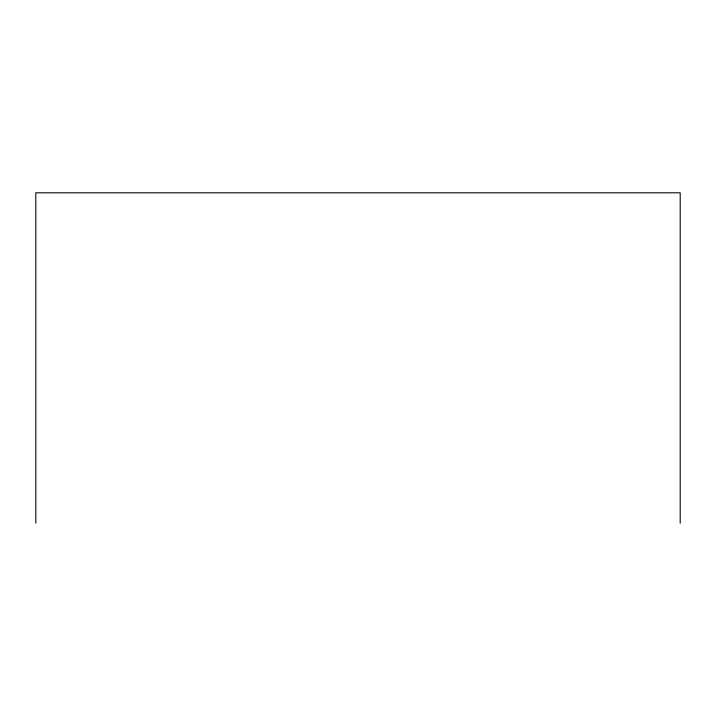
<?xml version="1.0" encoding="UTF-8"?>
<svg xmlns="http://www.w3.org/2000/svg" width="716" height="716" viewBox="0 0 716 716"><rect width="100%" height="100%" fill="white"/><g stroke="black" fill="none" stroke-linecap="round" stroke-linejoin="round"><path stroke-width="1.07" d="M680.2 523.199L680.2 192.801L35.8 192.801L35.8 523.199"/></g></svg>
